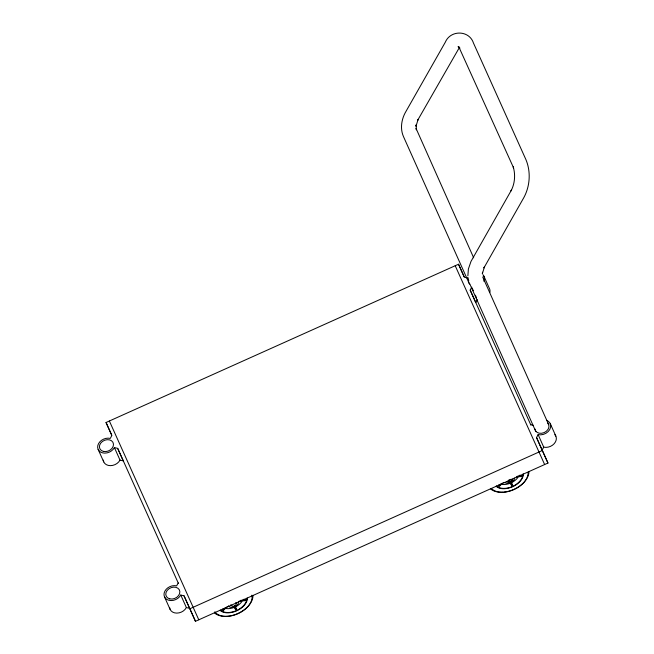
<?xml version="1.0" encoding="UTF-8"?>
<svg xmlns="http://www.w3.org/2000/svg" width="654" height="654" viewBox="0 0 654 654"><rect width="100%" height="100%" fill="white"/><g stroke="black" fill="none" stroke-linecap="round" stroke-linejoin="round"><path stroke-width="0.98" d="M482.399 273.585L484.451 266.865L483.911 267.919L523.829 197.614C530.059 186.169 530.991 171.773 525.963 159.707L473.471 43.058C469.253 30.019 450.492 29.765 445.317 42.199L406.126 111.131C401.581 118.66 399.831 128.323 403.469 136.572L469.09 283.256M243.909 599.236L245.413 600.02L245.201 600.658L239.429 601.083M519.905 475.123L521.41 475.899L521.197 476.545L516.39 476.897M227.551 606.413L223.39 610.452L222.777 610.182L223.194 608.539M502.861 482.971L499.386 486.331L498.773 486.069L499.19 484.426M512.752 479.104L512.008 481.344L509.098 482.652L506.932 481.72M178.215 582.894L176.637 585.87A9.131 7.104 -24.1 0 0 164.865 591.159A9.131 7.104 -24.1 0 0 168.985 600.315A9.131 7.104 -24.1 0 0 180.766 595.034L184.036 595.827L195.464 621.3L547.962 463.048L542.354 450.508L189.856 608.76L195.464 621.3M477.363 299.679L475.785 302.655L470.177 290.114L471.755 287.139M554.837 434.624A9.131 7.104 -24.1 0 1 554.232 443.649A9.131 7.104 -24.1 0 1 543.719 447.132L542.141 450.107L536.533 437.575L538.111 434.599A9.131 7.104 -24.1 0 0 549.712 429.621A9.131 7.104 -24.1 0 0 546.442 420.342M459.312 47.652L417.554 120.459L418.094 119.412L416.009 126.222L416.132 124.84L416.41 129.819L416.042 128.397L473.676 257.807M222.777 610.182L224.853 608.163M498.773 486.069L501.544 483.38M234.876 605.735L236.413 609.168L235.587 609.544L234.533 607.206M511.256 482.48L512.409 485.055L511.583 485.431L510.529 483.093M111.646 435.033L106.038 422.5L458.536 264.241L464.356 277.182L467.626 277.975M517.559 476.186L521.41 475.899M240.607 600.372L245.413 600.02M530.713 424.634L533.165 425.239M106.038 422.5L111.859 435.433L110.281 438.409A9.131 7.104 -24.1 0 0 98.501 443.698A9.131 7.104 -24.1 0 0 102.629 452.862A9.131 7.104 -24.1 0 0 114.401 447.573L117.679 448.366L178.395 583.368M103.267 460.105A9.131 7.104 -24.1 0 0 110.42 465.648A9.131 7.104 -24.1 0 0 120.009 460.105L123.287 460.906L117.679 448.366M169.623 607.566A9.131 7.104 -24.1 0 0 176.784 613.109A9.131 7.104 -24.1 0 0 186.374 607.566L189.644 608.367L184.036 595.827M503.899 482.439L505.787 482.946A5.469 3.433 -24.2 0 0 511.453 482.26A5.469 3.433 -24.2 0 0 514.592 478.09M458.495 47.055L459.443 47.44L458.07 46.63L459.885 48.2L458.936 47.113L513.57 167.841L513.235 166.852C515.581 174.716 514.886 183.586 511.044 190.862L511.542 189.897L470.986 261.437L468.387 268.998L467.872 275.89M470.177 290.114L530.893 425.116M536.533 437.575L547.962 463.048M455.209 265.737L544.635 464.536M511.363 482.717L512.409 485.055M235.906 602.44L236.339 603.413L235.702 605.326L233.208 606.446L231.352 605.645L230.919 604.68M235.366 606.83L236.413 609.168M109.365 421.004L198.791 619.804M550.267 423.637L555.875 436.169M483.911 276.176L489.519 288.716A9.131 7.104 -24.1 0 1 489.854 292.452M548.747 424.748L482.726 277.01M538.111 434.599L543.719 447.132M472.155 288.038L473.357 290.719M475.36 295.199L476.562 297.889M469.834 284.032L535.863 431.64M458.536 264.241L464.144 276.781M510.046 481.998L511.583 485.431M234.434 606.969L235.587 609.544M180.766 595.034L186.374 607.566M114.401 447.573L120.009 460.105M164.481 596.832L170.089 609.373M98.125 449.372L103.733 461.912M468.738 280.803L468.043 277.664M547.758 423.146A7.292 5.673 -24.1 0 1 544.267 432.547A7.292 5.673 -24.1 0 1 534.915 428.918M469.76 284.138A7.292 5.673 -24.1 0 1 468.55 281.457M482.873 274.623A9.131 7.104 -24.1 0 1 483.829 281.22M511.052 479.243A1.823 1.144 -24.2 0 1 510.308 481.458M509.417 481.696A1.823 1.144 -24.2 0 1 509 481.679M508.362 481.401A1.823 1.144 -24.2 0 1 508.183 481.164M510.414 479.456A1.823 1.144 -24.2 0 1 511.567 480.837A1.823 1.144 -24.2 0 1 509.016 481.982A1.823 1.144 -24.2 0 1 508.755 480.208M509.106 479.922A1.823 1.144 -24.2 0 1 509.523 479.693M528.972 471.452A21.868 13.734 -24.2 0 1 503.997 492.11M503.122 492.192A21.868 13.734 -24.2 0 1 490.418 488.751M528.113 472.76A20.503 12.876 -24.2 0 1 513.938 489.584A20.503 12.876 -24.2 0 1 491.971 488.979M522.93 474.109A15.034 9.442 -24.2 0 1 512.54 486.445A15.034 9.442 -24.2 0 1 496.427 486.004M517.976 477.314A12.303 7.725 -24.2 0 1 502.1 484.434M523.364 473.995A15.492 9.728 -24.2 0 1 512.654 486.707A15.492 9.728 -24.2 0 1 496.059 486.257M251.913 595.148A20.503 12.876 -24.2 0 1 237.942 613.697A20.503 12.876 -24.2 0 1 214.823 611.801M252.975 595.565A21.868 13.734 -24.2 0 1 237.852 613.509A21.868 13.734 -24.2 0 1 214.422 612.872M246.934 598.222A15.034 9.442 -24.2 0 1 236.544 610.558A15.034 9.442 -24.2 0 1 220.431 610.125M241.98 601.427A12.303 7.725 -24.2 0 1 226.104 608.555M247.367 598.116A15.492 9.728 -24.2 0 1 236.658 610.82A15.492 9.728 -24.2 0 1 220.063 610.37M238.399 601.32A5.469 3.433 -24.2 0 1 234.811 606.691A5.469 3.433 -24.2 0 1 228.426 605.8M482.497 272.301L482.366 273.683L482.57 272.342M169.754 598.86A7.292 5.673 -24.1 0 0 179.842 591.551A7.292 5.673 -24.1 0 0 168.838 588.87A7.292 5.673 -24.1 0 0 169.754 598.86M103.397 451.407A7.292 5.673 -24.1 0 0 113.477 444.091A7.292 5.673 -24.1 0 0 102.482 441.409A7.292 5.673 -24.1 0 0 103.397 451.407"/></g></svg>
